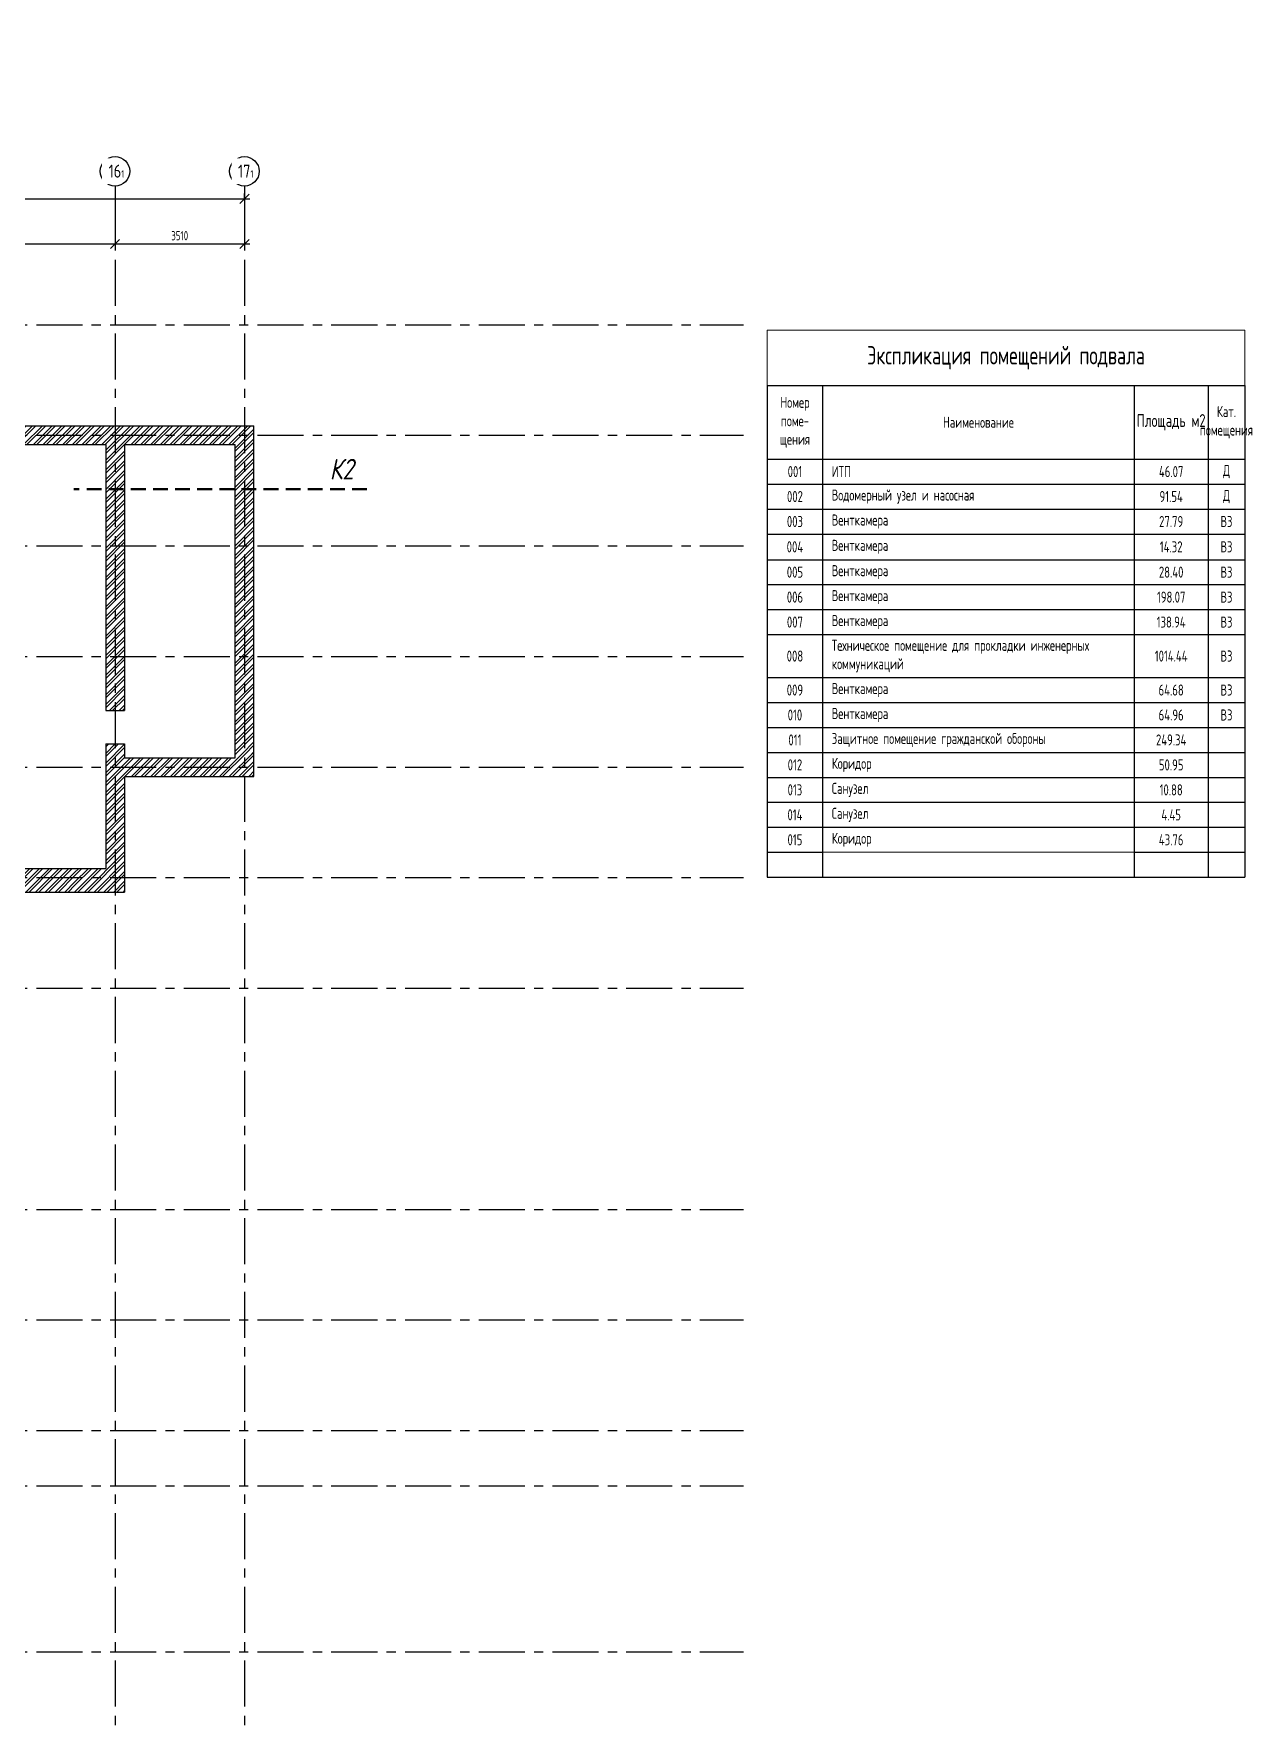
# Model space of a CAD drawing. Header units: millimetres. Extents: x -9318 to 9016603, y 0 to 838141.
# Drawn here: x 115198 to 148249, y 69122 to 114901 of the extents above; entities that cross this region are included whole.
import ezdxf
from ezdxf import colors
from ezdxf.entities.mleader import LeaderData, LeaderLine
from ezdxf.math import Vec2, Vec3

# ---------------------------------------------------------------- set-up
doc = ezdxf.new("R2010")
doc.units = ezdxf.units.MM
doc.linetypes.add('CENTER', pattern=[2, 1.25, -0.25, 0.25, -0.25])
doc.linetypes.add('HIDDEN', pattern=[6, 4, -2])
doc.layers.get('Defpoints').update_dxf_attribs({"color": 8})
doc.styles.add('ISOCPEUR', font='isocpeur.ttf', dxfattribs={"width": 0.7})
doc.styles.add('ГОСТ 2.304', font='isocpeur.ttf', dxfattribs={"width": 0.7})
doc.styles.add('М2', font='isocpeui.ttf', dxfattribs={"width": 0.8})
doc.dimstyles.new('СПДС', dxfattribs={"dimscale": 100, "dimtxt": 2.5, "dimasz": 2.5, "dimexe": 1.5, "dimexo": 0, "dimgap": 1, "dimtad": 1, "dimdec": 0, "dimrnd": 1, "dimtxsty": 'ГОСТ 2.304', "dimblk": 'OBLIQUE', "dimcen": 2.5, "dimdle": 1.5, "dimadec": 0, "dimazin": 2, "dimtfac": 0.75, "dimtdec": 0, "dimtmove": 1, "dimatfit": 3, "dimfxl": 1, "dimtolj": 1, "dimarcsym": 1})
pattern_1 = [(45, (-887977.62, 140834.13), (-132.58252, 132.58252), []), (45, (-887889.23, 140834.13), (-132.58252, 132.58252), [])]

# ---------------------------------------------------------------- blocks, each defined once
blk = doc.blocks.new('_Oblique')
at = {"color": 8, "linetype": 'ByBlock', "lineweight": -2}
blk.add_line((-0.5, -0.5), (0.5, 0.5), dxfattribs=at)
blk = doc.blocks.new('*D1292')
at = {"color": 8, "lineweight": -2, "ltscale": 100, "transparency": 16777216}
for p, q in [((111402, 109700), (111402, 109048)), ((117402, 109699), (117402, 109048)), ((111252, 109198), (117552, 109198))]:
    blk.add_line(p, q, dxfattribs=at)
at = {"layer": 'Defpoints', "color": 0, "ltscale": 100, "transparency": 16777216}
for p in [(111402, 109700), (117402, 109699), (117402, 109198)]:
    blk.add_point(p, dxfattribs=at)
at = {"color": 8, "lineweight": -2, "ltscale": 100, "transparency": 16777216, "xscale": 250, "yscale": 250, "zscale": 250, "rotation": 180}
blk.add_blockref('_Oblique', (111402, 109198), dxfattribs=at)
at = {"color": 8, "lineweight": -2, "ltscale": 100, "transparency": 16777216, "xscale": 250, "yscale": 250, "zscale": 250}
blk.add_blockref('_Oblique', (117402, 109198), dxfattribs=at)
at = {"color": 8, "ltscale": 100, "transparency": 16777216, "insert": (114402, 109423), "char_height": 250, "attachment_point": 5, "style": 'ГОСТ 2.304'}
blk.add_mtext('\\A1;6000', dxfattribs=at)
blk = doc.blocks.new('*D1293')
at = {"color": 8, "lineweight": -2, "ltscale": 100, "transparency": 16777216}
for p, q in [((117402, 109699), (117402, 109048)), ((120912, 109736), (120912, 109048)), ((117252, 109198), (121062, 109198))]:
    blk.add_line(p, q, dxfattribs=at)
at = {"layer": 'Defpoints', "color": 0, "ltscale": 100, "transparency": 16777216}
for p in [(117402, 109699), (120912, 109736), (120912, 109198)]:
    blk.add_point(p, dxfattribs=at)
at = {"color": 8, "lineweight": -2, "ltscale": 100, "transparency": 16777216, "xscale": 250, "yscale": 250, "zscale": 250, "rotation": 180}
blk.add_blockref('_Oblique', (117402, 109198), dxfattribs=at)
at = {"color": 8, "lineweight": -2, "ltscale": 100, "transparency": 16777216, "xscale": 250, "yscale": 250, "zscale": 250}
blk.add_blockref('_Oblique', (120912, 109198), dxfattribs=at)
at = {"color": 8, "ltscale": 100, "transparency": 16777216, "insert": (119157, 109423), "char_height": 250, "attachment_point": 5, "style": 'ГОСТ 2.304'}
blk.add_mtext('\\A1;3510', dxfattribs=at)
blk = doc.blocks.new('*D1297')
at = {"color": 8, "lineweight": -2, "ltscale": 100, "transparency": 16777216}
for p, q in [((57252, 110420), (121062, 110420)), ((57402, 110420), (57402, 110570)), ((120912, 110420), (120912, 110570))]:
    blk.add_line(p, q, dxfattribs=at)
at = {"layer": 'Defpoints', "color": 0, "ltscale": 100, "transparency": 16777216}
for p in [(57402, 110420), (120912, 110420), (120912, 110420)]:
    blk.add_point(p, dxfattribs=at)
at = {"color": 8, "lineweight": -2, "ltscale": 100, "transparency": 16777216, "xscale": 250, "yscale": 250, "zscale": 250, "rotation": 180}
blk.add_blockref('_Oblique', (57402, 110420), dxfattribs=at)
at = {"color": 8, "lineweight": -2, "ltscale": 100, "transparency": 16777216, "xscale": 250, "yscale": 250, "zscale": 250}
blk.add_blockref('_Oblique', (120912, 110420), dxfattribs=at)
at = {"color": 8, "ltscale": 100, "transparency": 16777216, "insert": (89157, 110645), "char_height": 250, "attachment_point": 5, "style": 'ГОСТ 2.304'}
blk.add_mtext('\\A1;63510', dxfattribs=at)
blk = doc.blocks.new('_DotSmall')
at = {"color": 8, "linetype": 'ByBlock', "const_width": 0.5}
blk.add_lwpolyline([(-0.0625, 0, 1), (0.0625, 0, 1)], format="xyb", close=True, dxfattribs=at)
blk = doc.blocks.new('*T1501')
at = {"color": 8, "linetype": 'ByBlock', "lineweight": 30, "transparency": 16777216}
for p, q in [((0, -1500), (12955, -1500)), ((0, -1500), (0, -14841)), ((1500, -1500), (1500, -14841)), ((9955, -1500), (9955, -14841)), ((11955, -1500), (11955, -14841)), ((12955, -1500), (12955, -14841)), ((0, -3500), (12955, -3500)), ((0, -14841), (12955, -14841))]:
    blk.add_line(p, q, dxfattribs=at)
at = {"color": 8, "linetype": 'ByBlock', "lineweight": -2, "transparency": 16777216}
for p, q in [((0, -4177), (12955, -4177)), ((0, -4854), (12955, -4854)), ((0, -5531), (12955, -5531)), ((0, -6228), (12955, -6228)), ((0, -6905), (12955, -6905)), ((0, -7582), (12955, -7582)), ((0, -8258), (12955, -8258)), ((0, -9425), (12955, -9425)), ((0, -10102), (12955, -10102)), ((0, -10779), (12955, -10779)), ((0, -11456), (12955, -11456)), ((0, -12133), (12955, -12133)), ((0, -12810), (12955, -12810)), ((0, -13487), (12955, -13487)), ((0, -14164), (1500, -14164)), ((9955, -14164), (12955, -14164))]:
    blk.add_line(p, q, dxfattribs=at)
at = {"color": 8, "linetype": 'ByBlock', "lineweight": 9, "transparency": 16777216}
blk.add_line((1500, -14164), (9955, -14164), dxfattribs=at)
at = {"layer": 'Defpoints', "color": 8, "linetype": 'ByBlock', "lineweight": 0, "transparency": 16777216}
for p, q in [((0, 0), (12955, 0)), ((0, 0), (0, -1500)), ((12955, 0), (12955, -1500))]:
    blk.add_line(p, q, dxfattribs=at)
at = {"color": 8, "transparency": 16777216, "style": 'ISOCPEUR'}
for s, insert, char_height, width, attachment_point in [('Экспликация помещений подвала', (6477, -750), 500, 12854.8, 5), ('Номер поме- щения', (750, -2500), 300, 1400, 5), ('Площадь м2', (10955, -2500), 350, 1900, 5), ('Кат. помещения', (12455, -2500), 300, 900, 5), ('Наименование', (5727, -2500), 300, 8354.8, 5), ('{\\C8;Д}', (12455, -3838), 300, 900, 5), ('001', (750, -3838), 300, 1223.08, 5), ('ИТП', (1750, -3838), 300, 7954.8, 4), ('46.07', (10955, -3838), 300, 1500, 5), ('002', (750, -4515), 300, 1223.08, 5), ('Водомерный узел и насосная', (1750, -4515), 300, 7954.8, 4), ('91.54', (10955, -4515), 300, 1500, 5), ('{\\C8;Д}', (12455, -4515), 300, 900, 5), ('Венткамера', (1750, -5192), 300, 7954.8, 4), ('003', (750, -5192), 300, 1223.08, 5), ('27.79', (10955, -5192), 300, 1500, 5), ('{\\C8;В3}', (12455, -5192), 300, 900, 5), ('004', (750, -5879), 300, 1223.08, 5), ('Венткамера', (1750, -5879), 300, 7954.8, 4), ('14.32', (10955, -5879), 300, 1500, 5), ('{\\C8;В3}', (12455, -5879), 300, 900, 5), ('Венткамера', (1750, -6566), 300, 7954.8, 4), ('005', (750, -6566), 300, 1223.08, 5), ('28.40', (10955, -6566), 300, 1500, 5), ('{\\C8;В3}', (12455, -6566), 300, 900, 5), ('006', (750, -7243), 300, 1223.08, 5), ('Венткамера', (1750, -7243), 300, 7954.8, 4), ('198.07', (10955, -7243), 300, 1500, 5), ('{\\C8;В3}', (12455, -7243), 300, 900, 5), ('007', (750, -7920), 300, 1223.08, 5), ('Венткамера', (1750, -7920), 300, 7954.8, 4), ('138.94', (10955, -7920), 300, 1500, 5), ('{\\C8;В3}', (12455, -7920), 300, 900, 5), ('008', (750, -8842), 300, 1223.08, 5), ('Техническое помещение для прокладки инженерных коммуникаций', (1750, -8842), 300, 7954.8, 4), ('1014.44', (10955, -8842), 300, 1500, 5), ('{\\C8;В3}', (12455, -8842), 300, 900, 5), ('Венткамера', (1750, -9764), 300, 7954.8, 4), ('64.68', (10955, -9764), 300, 1500, 5), ('{\\C8;В3}', (12455, -9764), 300, 900, 5), ('009', (750, -9764), 300, 1223.08, 5), ('010', (750, -10441), 300, 1223.08, 5), ('Венткамера', (1750, -10441), 300, 7954.8, 4), ('64.96', (10955, -10441), 300, 1500, 5), ('{\\C8;В3}', (12455, -10441), 300, 900, 5), ('011', (750, -11118), 300, 1223.08, 5), ('Защитное помещение гражданской обороны', (1750, -11118), 300, 7954.8, 4), ('249.34', (10955, -11118), 300, 1500, 5), ('012', (750, -11795), 300, 1223.08, 5), ('Коридор', (1750, -11795), 300, 7954.8, 4), ('50.95', (10955, -11795), 300, 1500, 5), ('013', (750, -12472), 300, 1223.08, 5), ('Санузел', (1750, -12472), 300, 7954.8, 4), ('10.88', (10955, -12472), 300, 1500, 5), ('014', (750, -13149), 300, 1223.08, 5), ('Санузел', (1750, -13149), 300, 7954.8, 4), ('4.45', (10955, -13149), 300, 1500, 5), ('015', (750, -13826), 300, 1223.08, 5), ('Коридор', (1750, -13826), 300, 7954.8, 4), ('43.76', (10955, -13826), 300, 1500, 5)]:
    blk.add_mtext(s, dxfattribs=dict(at, insert=insert, char_height=char_height, width=width, attachment_point=attachment_point))

msp = doc.modelspace()

# ---------------------------------------------------------------- hatches: boundary and pattern name
at = {"ltscale": 100}
h = msp.add_hatch(dxfattribs=at)
h.set_pattern_fill('ANSI32', color=256, scale=500)
h.set_pattern_definition(pattern_1)
h.paths.add_polyline_path([(121172.03, 104267.96), (114587.03, 104267.96), (114590.03, 104149.04), (114652.03, 104149.04), (114652.03, 103757.96), (117152.03, 103757.96), (117152.03, 96537.96), (117662.03, 96537.96), (117662.03, 103757.45), (120662.03, 103758.46), (120662.03, 95368.53), (121172.03, 95367.52)])
h = msp.add_hatch(dxfattribs=at)
h.set_pattern_fill('ANSI32', color=256, scale=500)
h.set_pattern_definition(pattern_1)
h.paths.add_polyline_path([(117662.03, 94747.96), (121172.03, 94747.96), (121172.03, 95377.96), (120662.03, 95377.96), (120662.03, 95257.96), (117662.03, 95257.96), (117662.03, 95637.96), (117152.03, 95637.96), (117152.03, 92257.96), (116307.03, 92257.96), (116307.03, 91617.96), (117662.03, 91617.96)])
h = msp.add_hatch(dxfattribs=at)
h.set_pattern_fill('ANSI32', color=256, scale=500)
h.set_pattern_definition(pattern_1)
h.paths.add_polyline_path([(116314.66, 92257.96), (109032.03, 92257.96), (109032.03, 91617.96), (116314.66, 91617.96)])

# ---------------------------------------------------------------- linework, layer by layer
at = {"linetype": 'CENTER', "ltscale": 1000}
for p, q in [((117402.03, 110770.43), (117402.03, 55038.08)), ((120912.03, 110770.43), (120912.03, 55038.08)), ((51268.34, 107007.96), (134446.74, 107007.96)), ((51268.34, 104007.96), (134446.74, 104007.96)), ((51268.34, 101007.96), (134446.74, 101007.96)), ((51268.34, 98007.96), (134446.74, 98007.96)), ((51268.34, 95007.96), (134446.74, 95007.96)), ((51268.34, 92007.96), (134446.74, 92007.96)), ((51268.34, 89007.96), (134446.74, 89007.96)), ((51268.34, 83007.96), (134446.74, 83007.96)), ((51268.34, 80007.96), (134446.74, 80007.96)), ((51268.34, 77007.96), (134446.74, 77007.96)), ((51268.34, 75507.96), (134446.74, 75507.96)), ((51268.34, 71007.96), (134446.74, 71007.96))]:
    msp.add_line(p, q, dxfattribs=at)
at = {"ltscale": 100}
for p, q in [((114587.03, 104267.96), (121172.03, 104267.96)), ((121172.03, 94747.96), (121172.03, 104267.96)), ((114652.03, 103757.96), (117152.03, 103757.96)), ((117152.03, 103757.96), (117152.03, 96537.96)), ((117662.03, 103757.96), (120662.03, 103757.96)), ((117662.03, 103757.96), (117662.03, 96537.96)), ((120662.03, 95257.96), (120662.03, 103757.96)), ((117152.03, 96537.96), (117662.03, 96537.96)), ((117152.03, 95637.96), (117662.03, 95637.96)), ((117152.03, 95637.96), (117152.03, 92257.96)), ((117662.03, 95637.96), (117662.03, 95257.96)), ((117662.03, 95257.96), (120662.03, 95257.96)), ((117662.03, 94747.96), (121172.03, 94747.96)), ((117662.03, 94747.96), (117662.03, 91617.96)), ((109032.03, 92257.96), (117152.03, 92257.96)), ((109032.03, 91617.96), (117662.03, 91617.96))]:
    msp.add_line(p, q, dxfattribs=at)
at = {"linetype": 'HIDDEN', "lineweight": 50, "ltscale": 100}
msp.add_line((124233.62, 102547.57), (116287.9, 102547.57), dxfattribs=at)
at = {"ltscale": 0.5}
for centre in [(117402.03, 111170.43), (120912.03, 111170.43)]:
    msp.add_circle(centre, 400, dxfattribs=at)

# ---------------------------------------------------------------- block references
msp.add_blockref('*T1501', (135094.56, 106861.09))

# ---------------------------------------------------------------- texts
at = {"ltscale": 10, "style": 'М2', "width": 0.8}
msp.add_text('К2', height=560, dxfattribs=at).set_placement((123224.64, 102809.47))

# ---------------------------------------------------------------- dimensions: what is measured, and where the dimension line sits
at = {"ltscale": 100}
for base, p1, p2, picture, middle in [((117402.03, 109198.06), (111402.03, 109700.04), (117402.03, 109699.25), '*D1292', (114402.03, 109423.06)), ((120912.03, 109198.06), (117402.03, 109699.25), (120912.03, 109736.25), '*D1293', (119157.03, 109423.06))]:
    dim = msp.add_linear_dim(base=base, p1=p1, p2=p2, dimstyle='СПДС', override={"dimclrd": 8, "dimclre": 8, "dimclrt": 8}, dxfattribs=at)
    dim.commit()
    dim.dimension.update_dxf_attribs({"geometry": picture, "text_midpoint": middle})

# ---------------------------------------------------------------- next in the draw order: texts
at = {"char_height": 350, "width": 123.8671, "attachment_point": 1, "line_spacing_factor": 1.149209, "style": 'ГОСТ 2.304', "bg_fill": 2}
for s, insert in [('{\\W0.8;16\\H0.57143x;1}', (117227.94, 111348.2)), ('{\\W0.8;17\\H0.57143x;1}', (120737.94, 111348.2))]:
    msp.add_mtext(s, dxfattribs=dict(at, insert=insert))

# ---------------------------------------------------------------- next in the draw order: dimensions: what is measured, and where the dimension line sits
at = {"ltscale": 100}
dim = msp.add_linear_dim(base=(120912.03, 110420.43), p1=(57402.03, 110420.43), p2=(120912.03, 110420.43), dimstyle='СПДС', override={"dimclrd": 8, "dimclre": 8, "dimclrt": 8}, dxfattribs=at)
dim.commit()
dim.dimension.update_dxf_attribs({"geometry": '*D1297', "text_midpoint": (89157.03, 110645.43)})

# ---------------------------------------------------------------- next in the draw order: leaders
ml = msp.add_multileader_mtext('Standard')
ml.set_content('+13,700', color=8, style='ISOCPEUR')
ml.set_leader_properties(color=8, linetype='Continuous', lineweight=-1)
ml.set_arrow_properties(name='DOTSMALL')
ml.build(insert=Vec2(0, 0))
ml.multileader.update_dxf_attribs({"has_text_frame": 1, "text_left_attachment_type": 4, "text_right_attachment_type": 4, "dogleg_length": 100, "arrow_head_size": 180})
ctx = ml.context
ctx.base_point, ctx.char_height, ctx.arrow_head_size, ctx.landing_gap_size, ctx.plane_origin = Vec3(118053.07, 658154.33), 250, 180, 50, Vec3(117803.7, 657493.51)
ctx.left_attachment, ctx.right_attachment = 4, 4
notes = []
notes.append((ctx, [(0, (0, 0, 0), (0, 0), (1, 0), 1, [])]))
ctx.mtext.insert, ctx.mtext.width, ctx.mtext.line_spacing_style, ctx.mtext.flow_direction = Vec3(118103.07, 658487.66), 852.697, 2, 5
ml = msp.add_multileader_mtext('Standard')
ml.set_content('+15,850', color=8, style='ISOCPEUR')
ml.set_leader_properties(color=8, linetype='Continuous', lineweight=-1)
ml.set_arrow_properties(name='DOTSMALL')
ml.build(insert=Vec2(0, 0))
ml.multileader.update_dxf_attribs({"has_text_frame": 1, "text_left_attachment_type": 4, "text_right_attachment_type": 4, "dogleg_length": 100, "arrow_head_size": 180})
ctx = ml.context
ctx.base_point, ctx.char_height, ctx.arrow_head_size, ctx.landing_gap_size, ctx.plane_origin = Vec3(116043.29, 652621.27), 250, 180, 50, Vec3(116522.41, 649668.82)
ctx.left_attachment, ctx.right_attachment = 4, 4
notes.append((ctx, [(0, (0, 0, 0), (0, 0), (1, 0), 1, [])]))
ctx.mtext.insert, ctx.mtext.width, ctx.mtext.line_spacing_style, ctx.mtext.flow_direction = Vec3(116093.29, 652954.61), 852.697, 2, 5
ml = msp.add_multileader_mtext('Standard')
ml.set_content('+9,800', color=8, style='ISOCPEUR')
ml.set_leader_properties(color=8, linetype='Continuous', lineweight=-1)
ml.set_arrow_properties(name='DOTSMALL')
ml.build(insert=Vec2(0, 0))
ml.multileader.update_dxf_attribs({"has_text_frame": 1, "text_left_attachment_type": 4, "text_right_attachment_type": 4, "dogleg_length": 100, "arrow_head_size": 180})
ctx = ml.context
ctx.base_point, ctx.char_height, ctx.arrow_head_size, ctx.landing_gap_size, ctx.plane_origin = Vec3(118053.07, 538154.33), 250, 180, 50, Vec3(117803.7, 537493.51)
ctx.left_attachment, ctx.right_attachment = 4, 4
notes.append((ctx, [(0, (0, 0, 0), (0, 0), (1, 0), 1, [])]))
ctx.mtext.insert, ctx.mtext.width, ctx.mtext.line_spacing_style, ctx.mtext.flow_direction = Vec3(118103.07, 538487.66), 852.697, 2, 5
ml = msp.add_multileader_mtext('Standard')
ml.set_content('+11,750', color=8, style='ISOCPEUR')
ml.set_leader_properties(color=8, linetype='Continuous', lineweight=-1)
ml.set_arrow_properties(name='DOTSMALL')
ml.build(insert=Vec2(0, 0))
ml.multileader.update_dxf_attribs({"has_text_frame": 1, "text_left_attachment_type": 4, "text_right_attachment_type": 4, "dogleg_length": 100, "arrow_head_size": 180})
ctx = ml.context
ctx.base_point, ctx.char_height, ctx.arrow_head_size, ctx.landing_gap_size, ctx.plane_origin = Vec3(116043.29, 532621.27), 250, 180, 50, Vec3(116522.41, 529668.82)
ctx.left_attachment, ctx.right_attachment = 4, 4
notes.append((ctx, [(0, (0, 0, 0), (0, 0), (1, 0), 1, [])]))
ctx.mtext.insert, ctx.mtext.width, ctx.mtext.line_spacing_style, ctx.mtext.flow_direction = Vec3(116093.29, 532954.61), 852.697, 2, 5
for ctx, leaders in notes:
    for number, flags, end, landing, length, lines in leaders:
        leader = LeaderData()
        leader.index, (leader.has_last_leader_line, leader.has_dogleg_vector, leader.attachment_direction) = number, flags
        leader.last_leader_point, leader.dogleg_vector, leader.dogleg_length = Vec3(end), Vec3(landing), length
        for number, points, colour, breaks in lines:
            line = LeaderLine()
            line.index, line.vertices, line.color, line.breaks = number, Vec3.list(points), colors.encode_raw_color(colour), breaks
            leader.lines.append(line)
        ctx.leaders.append(leader)

doc.saveas('drawing.dxf')
